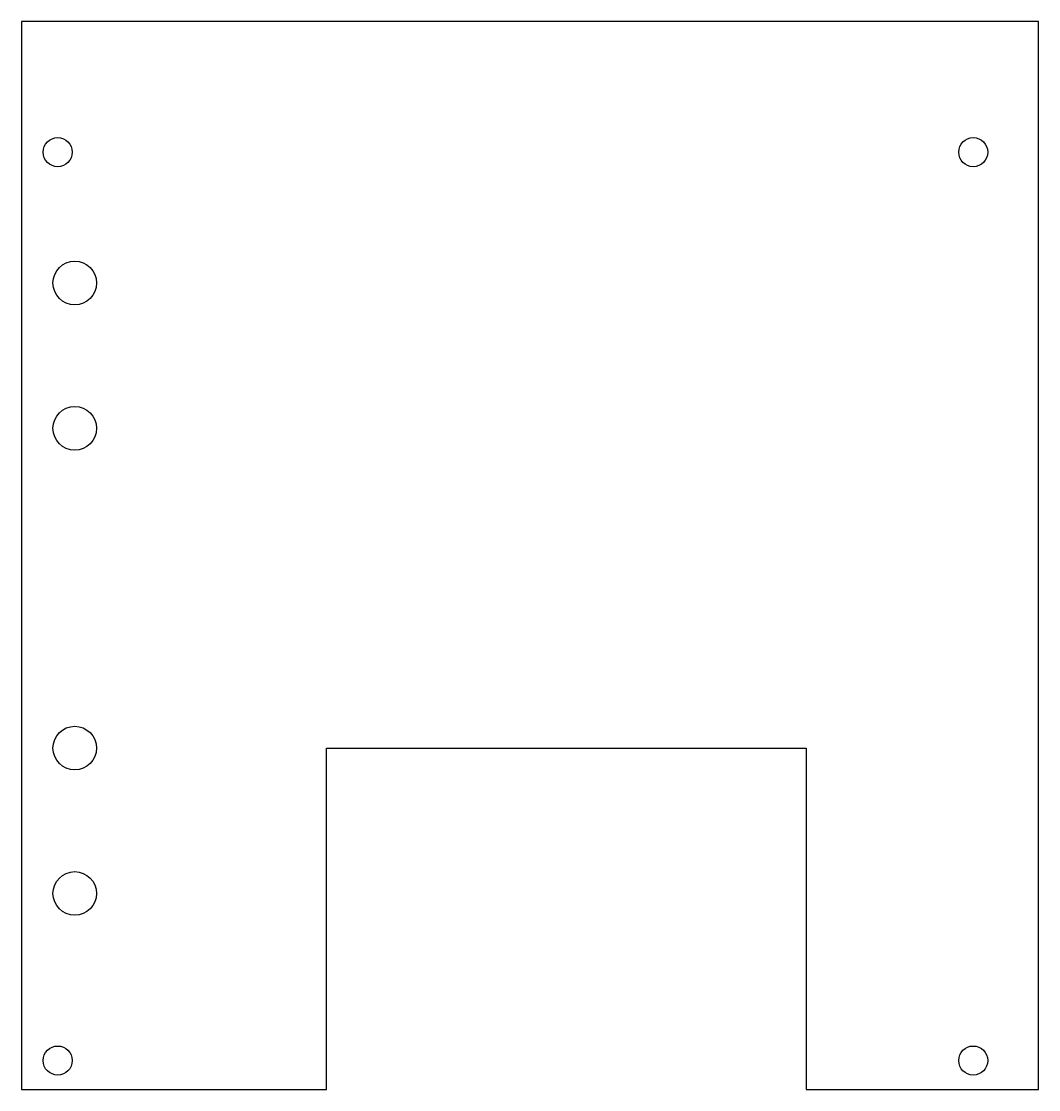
# Model space of a CAD drawing. Header units: millimetres. Extents: x 0 to 140, y 0 to 147.
import ezdxf

# ---------------------------------------------------------------- set-up
doc = ezdxf.new("R2010")
doc.units = ezdxf.units.MM
doc.layers.get('0').update_dxf_attribs({"linetype": 'CONTINUOUS'})

msp = doc.modelspace()

# ---------------------------------------------------------------- linework, layer by layer
msp.add_lwpolyline([(108, 47), (108, 0), (140, 0), (140, 147), (0, 147), (0, 0), (42, 0), (42, 47)], close=True)
msp.add_lwpolyline([(108, 47), (108, 0), (140, 0), (140, 147), (0, 147), (0, 0), (42, 0), (42, 47)], close=True)
for centre, radius in [((5, 129), 2), ((131, 129), 2), ((7.35, 111), 3), ((7.35, 91), 3), ((7.35, 47), 3), ((7.35, 27), 3), ((5, 4), 2), ((131, 4), 2)]:
    msp.add_circle(centre, radius)

doc.saveas('drawing.dxf')
